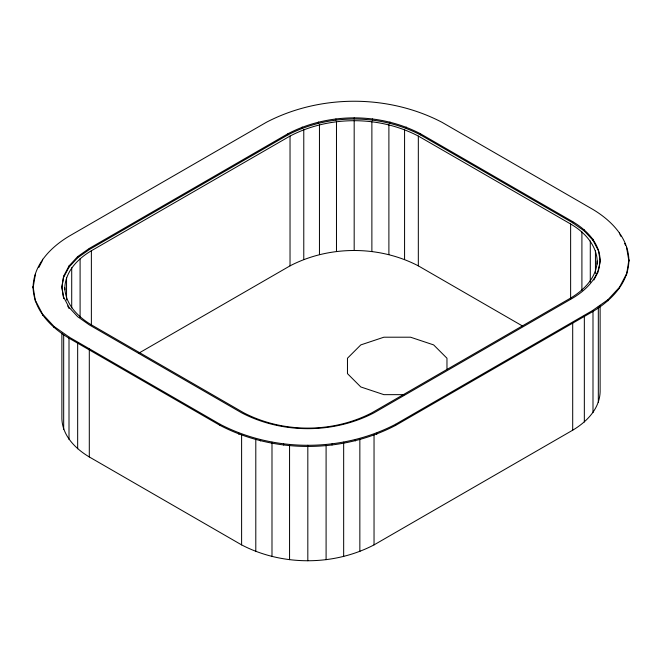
<?xml version="1.0" encoding="UTF-8"?>
<svg xmlns="http://www.w3.org/2000/svg" width="662" height="662" viewBox="0 0 662 662"><rect width="100%" height="100%" fill="white"/><g stroke="black" fill="none" stroke-linecap="round" stroke-linejoin="round"><path stroke-width="0.99" d="M33.1 286.646C33.878 264.097 51.115 246.868 69.444 235.986L266.438 122.255C320.185 94.244 388.164 94.244 441.91 122.255L592.556 209.225C610.885 220.107 628.122 237.335 628.9 259.885L628.9 261.027C628.122 283.584 610.885 300.805 592.556 311.686L395.562 425.418C341.815 453.437 273.836 453.437 220.09 425.418L69.444 338.447C51.115 327.566 33.878 310.346 33.1 287.788L33.1 286.646L35.483 301.764M33.1 287.788L35.483 273.82M63.676 276.095L61.88 286.646L63.676 298.339L61.88 287.788L63.676 276.095L69.005 265.958L77.661 256.608L89.304 248.416L287.962 133.724C328.526 112.581 379.831 112.581 420.395 133.724L572.696 221.654C586.524 229.863 599.532 242.863 600.12 259.885C599.532 276.906 586.524 289.906 572.696 298.115L374.038 412.807C333.474 433.949 282.169 433.949 241.605 412.807L89.304 324.877L77.661 316.684L69.005 307.333L63.676 297.188M64.81 289.848C64.313 272.587 77.371 258.95 91.373 250.757L290.03 136.066C329.328 115.585 379.028 115.585 418.326 136.066L570.627 223.996C584.976 232.296 598.134 246.496 597.19 264.121M597.19 261.027C596.628 277.519 584.025 290.113 570.627 298.065L371.97 412.757C332.672 433.238 282.972 433.238 243.674 412.757L91.373 324.827C77.975 316.875 65.373 304.28 64.81 287.788M598.481 270.617L600.12 261.027L598.324 249.334M61.88 333.16L61.88 418.732C62.468 435.753 75.476 448.753 89.304 456.962L241.605 544.892C282.169 566.035 333.474 566.035 374.038 544.892L572.696 430.201C586.524 421.992 599.532 408.992 600.12 391.97L600.12 305.364M626.517 275.003L628.9 259.885M38.777 267.547L42.078 261.275M63.676 277.246L69.005 267.1L77.661 257.758L89.304 249.566L287.962 134.874C328.526 113.732 379.831 113.732 420.395 134.874L572.696 222.804L584.339 230.997L592.995 240.339L598.324 250.484M593.88 280.034L598.324 271.577M35.483 300.622L42.542 314.061L54.011 326.44L69.444 337.297L220.09 424.276C273.836 452.287 341.815 452.287 395.562 424.276L592.556 310.536L607.989 299.679L619.458 287.3L626.517 273.861M138.805 353.169L290.03 265.859C329.328 245.379 379.028 245.379 418.326 265.859L522.525 326.018M404.391 394.651L383.886 394.651L360.798 386.956L347.467 373.625L347.467 358.233L360.798 344.902L383.886 337.206L410.548 337.206L433.635 344.902L446.966 358.233L446.966 369.52M619.922 234.513L620.865 236.301M624.63 243.475L625.573 245.263M67.673 305.943L69.005 308.484M626.517 247.058L628.9 261.027M619.458 232.47L619.458 233.62M619.458 287.3L619.458 288.442M607.989 299.679L607.989 300.829M598.324 306.63L598.324 402.521M595.452 250.815L595.452 273.472M592.995 239.197L592.995 240.339M592.995 310.586L592.995 412.658M592.556 310.536L592.556 311.686M590.289 240.985L590.289 282.194M584.339 229.846L584.339 230.997M584.339 315.815L584.339 422.008M581.906 231.932L581.906 290.651M572.696 221.654L572.696 222.804M572.696 322.973L572.696 430.201M570.627 223.996L570.627 299.191M420.395 133.724L420.395 134.874M418.326 136.066L418.326 265.859M406.203 126.996L406.203 128.147M404.573 129.553L404.573 259.347M395.562 424.276L395.562 425.418M390.009 122.007L390.009 123.149M388.892 124.713L388.892 254.506M376.761 433.18L376.761 434.33M374.038 434.57L374.038 544.892M372.441 118.928L372.441 120.079M371.878 121.734L371.878 251.527M359.847 439.237L359.847 551.611M355.304 439.8L355.304 440.95M354.178 117.886L354.178 119.036M354.178 120.724L354.178 250.517M343.661 442.166L343.661 556.61M336.478 121.734L336.478 251.527M335.907 118.928L335.907 120.079M332.034 443.879L332.034 445.029M326.093 445.245L326.093 559.688M319.456 124.713L319.456 254.506M318.339 122.007L318.339 123.149M307.822 445.253L307.822 560.731M303.775 129.553L303.775 259.347M302.153 126.996L302.153 128.147M290.03 136.066L290.03 265.859M289.559 445.245L289.559 559.688M287.962 133.724L287.962 134.874M283.617 443.879L283.617 445.029M271.991 442.166L271.991 556.61M260.34 439.8L260.34 440.95M255.797 439.237L255.797 551.611M241.605 434.57L241.605 544.892M238.891 433.18L238.891 434.33M220.09 424.276L220.09 425.418M91.373 250.757L91.373 324.926M89.304 248.416L89.304 249.566M89.304 348.709L89.304 456.962M80.094 258.693L80.094 317.412M77.661 256.608L77.661 257.758M77.661 342.577L77.661 448.77M71.711 267.746L71.711 307.921M69.444 337.297L69.444 338.447M69.005 265.958L69.005 267.1M69.005 337.347L69.005 439.419M66.548 277.577L66.548 300.068M63.676 334.426L63.676 429.282M54.011 326.44L54.011 327.591M42.542 259.231L42.542 260.381M42.542 314.061L42.542 315.203"/></g></svg>
